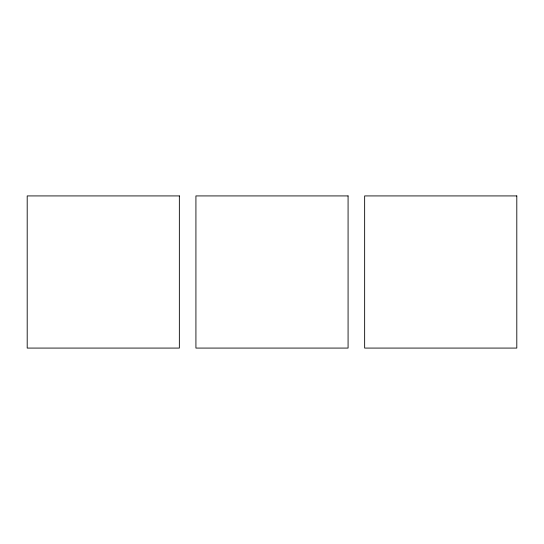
<?xml version="1.0" encoding="UTF-8"?>
<svg xmlns="http://www.w3.org/2000/svg" width="544" height="544" viewBox="0 0 544 544"><rect width="100%" height="100%" fill="white"/><g stroke="black" fill="none" stroke-linecap="round" stroke-linejoin="round"><path stroke-width="0.82" d="M179.35 195.922L27.2 195.922L27.2 348.078L179.35 348.078L179.35 195.922M348.078 195.922L195.922 195.922L195.922 348.078L348.078 348.078L348.078 195.922M516.8 195.922L364.65 195.922L364.65 348.078L516.8 348.078L516.8 195.922"/></g></svg>
